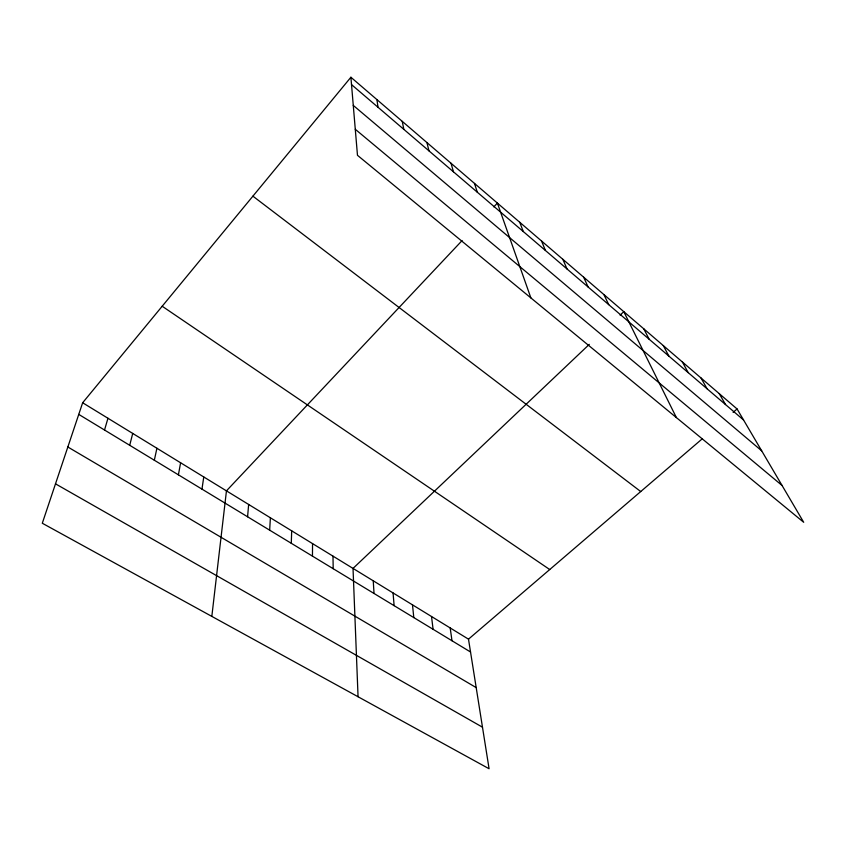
<?xml version="1.0" encoding="UTF-8"?>
<svg xmlns="http://www.w3.org/2000/svg" width="846" height="846" viewBox="0 0 846 846"><rect width="100%" height="100%" fill="white"/><g stroke="black" fill="none" stroke-linecap="round" stroke-linejoin="round"><path stroke-width="1.27" d="M312.46 556.129L312.544 543.618M291.278 543.291L291.69 530.833M269.663 530.178L270.392 517.784M247.582 516.79L248.65 504.47M211.828 616.385L226.453 490.86L462.106 240.56M201.972 489.125L203.77 476.964M178.411 474.839L180.6 462.773M154.332 460.235L156.912 448.264M129.713 445.303L132.716 433.427M104.523 430.022L107.96 418.262M82.654 402.759L42.3 523.24L489.083 768.75L468.494 639.164L82.654 402.759L350.9 77.25L737.078 408.967L803.7 522.289L357.477 155.304L350.9 77.25M493.831 206.868L497.395 203.082L530.876 297.908M589.302 344.354L353.025 568.406L358.059 696.744M620.107 315.146L623.788 311.656L676.388 417.586M468.494 639.164L702.423 438.672M733.091 412.383L737.078 408.967M55.498 483.838L482.484 727.19M67.839 446.995L476.192 687.608M78.752 414.392L470.535 652.002M162.189 306.241L549.731 569.538M252.912 196.166L640.729 491.547M355.288 129.279L782.064 485.477M353.268 105.39L761.696 450.833M351.513 84.6L743.571 420.007M719.248 393.644L725.54 404.578M701.017 377.982L707.087 388.79M682.373 361.972L688.21 372.642M663.296 345.58L668.89 356.113M643.774 328.819L649.115 339.193M603.938 294.609L608.739 304.655M583.634 277.16L588.139 287.027M562.833 259.299L567.042 268.986M541.546 241.004L545.427 250.49M519.74 222.276L523.283 231.55M474.49 183.413L477.313 192.222M451.024 163.257L453.445 171.791M426.944 142.572L428.954 150.842M402.252 121.359L403.817 129.343M376.914 99.595L378.014 107.273M450.188 627.943L451.997 640.76M431.523 616.512L433.089 629.297M412.488 604.848L413.8 617.601M393.062 592.94L394.12 605.662M373.245 580.8L374.027 593.469M332.986 556.139L333.197 568.713"/></g></svg>
